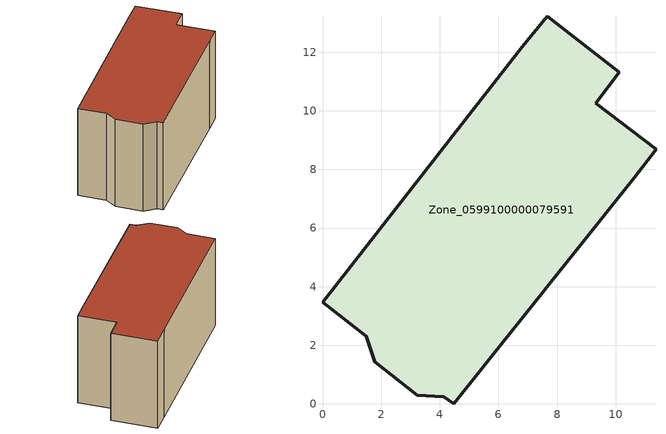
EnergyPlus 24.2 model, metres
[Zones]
Zone_0599100000079591
 floor ground (C_G): 6.82,12.18 7.67,13.23 10.12,11.32 9.32,10.26 11.38,8.69 10.64,7.72 4.48,0 4.14,0.25 3.23,0.3 1.78,1.43 1.49,2.31 0,3.47 z3.17
 wall outside (C_F): 11.38,8.69 9.32,10.26 10.12,11.32 7.67,13.23 6.82,12.18 0,3.47 1.49,2.31 1.78,1.43 3.23,0.3 4.14,0.25 4.48,0 10.64,7.72 11.38,8.69 z3.17:9.78
 roof outside (C_R): 4.14,0.25 4.48,0 10.64,7.72 11.38,8.69 9.32,10.26 10.12,11.32 7.67,13.23 6.82,12.18 0,3.47 1.49,2.31 1.78,1.43 3.23,0.3 z9.78
[BUILDING]
Pand.0599100000079591: North Axis=0; Terrain=City; Loads Convergence Tolerance Value=0.04; Temperature Convergence Tolerance Value=0.4; Solar Distribution=FullExterior; Maximum Number of Warmup Days=25; Minimum Number of Warmup Days=1
[Site:Location]
Rotterdam.The.Hague.AP_ZH_NLD Design_Conditions: Latitude=51.96; Longitude=4.45; Time Zone=1; Elevation=-4.5
[SITE:GROUNDTEMPERATURE:BUILDINGSURFACE]
18, 18, 18, 18, 18, 18, 18, 18, 18, 18, 18, 18
[MATERIAL] Thermal Absorptance=0.9; Solar Absorptance=0.7; Visible Absorptance=0.7
Name | Roughness | Thickness | Conductivity | Density | Specific Heat
G.TI.1946 | MediumSmooth | 0.15 | 1 | 540 | 1210
F.TI.1946 | Rough | 0.3 | 0.857143 | 1920 | 840
R.TI.1946 | MediumRough | 0.2 | 0.1 | 1500 | 1000
[CONSTRUCTION]
C_G: G.TI.1946
C_F: F.TI.1946
C_R: R.TI.1946
[ZONE]
Zone_0599100000079591: Type=1; Multiplier=1; Ceiling Height=Autocalculate; Volume=Autocalculate; Floor Area=autocalculate; Part of Total Floor Area=Yes
[ZONEINFILTRATION:DESIGNFLOWRATE]
Infil_Zone_0599100000079591: Zone or ZoneList or Space or SpaceList=Zone_0599100000079591; Schedule=AlwaysOn; Design Flow Rate Calculation Method=Flow/Area; Flow Rate per Floor Area=0.003; Constant Term Coefficient=1; Temperature Term Coefficient=0; Velocity Term Coefficient=0; Velocity Squared Term Coefficient=0
[HVACTEMPLATE:ZONE:IDEALLOADSAIRSYSTEM]
Zone_0599100000079591: Maximum Heating Supply Air Temperature=50; Minimum Cooling Supply Air Temperature=13; Maximum Heating Supply Air Humidity Ratio=0.0156; Minimum Cooling Supply Air Humidity Ratio=0.0077; Heating Limit=NoLimit; Cooling Limit=NoLimit; Dehumidification Control Type=ConstantSensibleHeatRatio; Cooling Sensible Heat Ratio=0.7; Dehumidification Setpoint=60; Humidification Control Type=None; Humidification Setpoint=30; Outdoor Air Method=None; Outdoor Air Flow Rate per Person=0.00944; Outdoor Air Flow Rate per Zone Floor Area=0; Outdoor Air Flow Rate per Zone=0; Demand Controlled Ventilation Type=None; Outdoor Air Economizer Type=NoEconomizer; Heat Recovery Type=None; Sensible Heat Recovery Effectiveness=0.7; Latent Heat Recovery Effectiveness=0.65
[ZONECONTROL:THERMOSTAT]
ThermostatControl_Zone_0599100000079591: Zone or ZoneList=Zone_0599100000079591; Control Type Schedule=DualSetpointControlType; Control 1=Thermostat_Zone_0599100000079591; Temperature Difference Between Cutout And Setpoint=0
[THERMOSTATSETPOINT:DUALSETPOINT]
Thermostat_Zone_0599100000079591: Heating Setpoint Temperature Schedule=HeatingSetpoint_Zone_0599100000079591; Cooling Setpoint Temperature Schedule=CoolingSetpoint_Zone_0599100000079591
[SCHEDULE:COMPACT]
HeatingSetpoint_Zone_0599100000079591: Through: 12/31, For: AllDays, Until: 24:00, 21
CoolingSetpoint_Zone_0599100000079591: Through: 12/31, For: AllDays, Until: 24:00, 24
DualSetpointControlType: Through: 12/31, For: AllDays, Until: 24:00, 4
AlwaysOn: Through: 12/31, For: AllDays, Until: 24:00, 1
